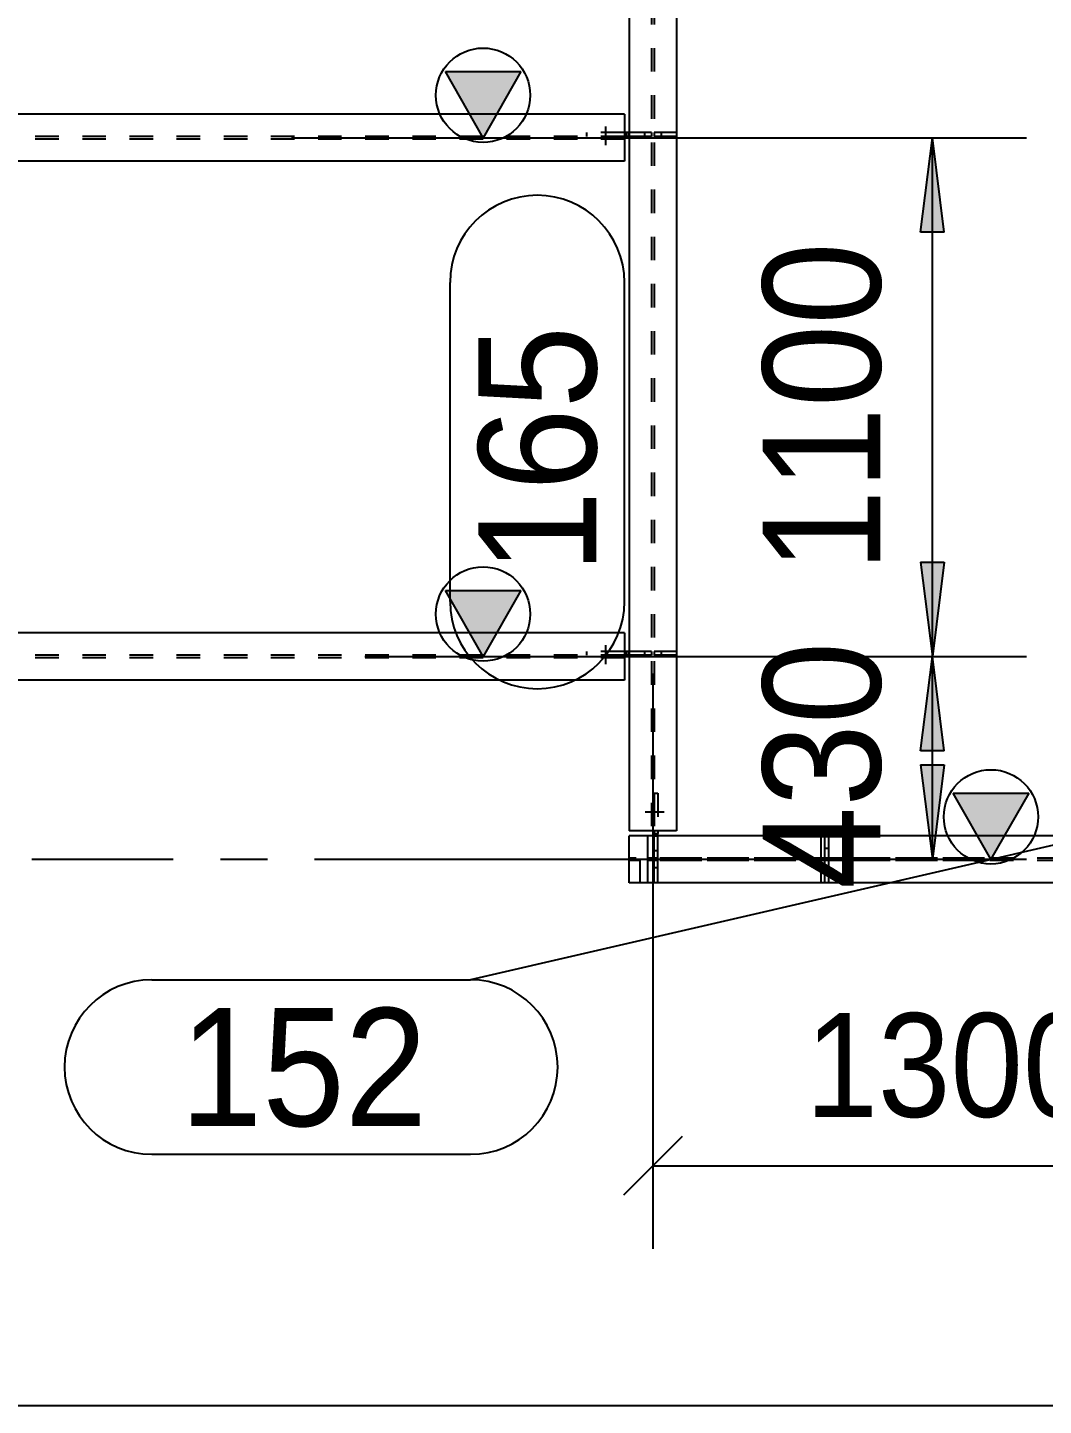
# Model space of a CAD drawing. Header units: millimetres. Extents: x 0 to 594, y 0 to 420.
# Drawn here: x 392.62 to 414.16, y 109.41 to 138.63 of the extents above; entities that cross this region are included whole.
import ezdxf

# ---------------------------------------------------------------- set-up
doc = ezdxf.new("R2010")
doc.units = ezdxf.units.MM
doc.header["$MEASUREMENT"] = 0
for name, pattern in [('XKITLINE00', [0]), ('XKITLINE02', [4, 2, -2]), ('XKITLINE03', [6, 3, -1, 1, -1]), ('XKITLINE04', [3, 0.5, -0.5, 0.5, -0.5, 0.5, -0.5])]:
    doc.linetypes.add(name, pattern=pattern)
for name, color, linetype in [('dimension', 7, 'Continuous'), ('grid', 7, 'Continuous'), ('mark', 7, 'Continuous'), ('part1', 7, 'Continuous')]:
    doc.layers.add(name, color=color, linetype=linetype)
doc.styles.add('STYLE_1', font='arial.ttf', dxfattribs={"height": 0.2})

# ---------------------------------------------------------------- blocks, each defined once
blk = doc.blocks.new('*D3365')
at = {"layer": 'grid', "color": 4, "linetype": 'XKITLINE03'}
blk.add_line((1247.14, 1660.143), (1630.763, 1660.143), dxfattribs=at)
blk = doc.blocks.new('*D3384')
at = {"layer": 'part1', "color": 2, "linetype": 'XKITLINE04'}
for p, q in [((1572.286, 1693.343), (1572.286, 1660.743)), ((1572.341, 1693.343), (1572.341, 1660.743))]:
    blk.add_line(p, q, dxfattribs=at)
at = {"layer": 'part1', "color": 0, "linetype": 'XKITLINE00'}
for p, q in [((1571.813, 1678.213), (1571.813, 1660.743)), ((1572.813, 1678.213), (1572.813, 1660.743)), ((1572.813, 1660.743), (1571.813, 1660.743))]:
    blk.add_line(p, q, dxfattribs=at)
blk = doc.blocks.new('*D3385')
at = {"layer": 'part1', "color": 0, "linetype": 'XKITLINE00'}
for p, q in [((1568.713, 1664.443), (1567.913, 1665.843)), ((1567.913, 1665.843), (1569.513, 1665.843)), ((1569.513, 1665.843), (1568.713, 1664.443)), ((1571.713, 1664.943), (1536.913, 1664.943)), ((1536.913, 1664.943), (1536.913, 1663.943)), ((1571.713, 1664.943), (1571.713, 1663.943)), ((1571.713, 1663.943), (1536.913, 1663.943))]:
    blk.add_line(p, q, dxfattribs=at)
at = {"layer": 'part1', "color": 2, "linetype": 'XKITLINE04'}
for p, q in [((1571.713, 1664.47), (1536.913, 1664.47)), ((1571.713, 1664.415), (1536.913, 1664.415))]:
    blk.add_line(p, q, dxfattribs=at)
at = {"layer": 'part1', "color": 0, "linetype": 'XKITLINE00'}
blk.add_circle((1568.713, 1665.343), 1, dxfattribs=at)
at = {"layer": 'part1', "color": 0}
blk.add_solid([(1567.913, 1665.843), (1569.513, 1665.843), (1567.913, 1665.843), (1568.713, 1664.443)], dxfattribs=at)
blk = doc.blocks.new('*D3386')
at = {"layer": 'part1', "color": 0, "linetype": 'XKITLINE00'}
for p, q in [((1568.713, 1675.443), (1567.913, 1676.843)), ((1567.913, 1676.843), (1569.513, 1676.843)), ((1569.513, 1676.843), (1568.713, 1675.443)), ((1536.913, 1675.943), (1536.913, 1674.943)), ((1571.713, 1675.943), (1536.913, 1675.943)), ((1571.713, 1675.943), (1571.713, 1674.943)), ((1571.713, 1674.943), (1536.913, 1674.943))]:
    blk.add_line(p, q, dxfattribs=at)
at = {"layer": 'part1', "color": 2, "linetype": 'XKITLINE04'}
for p, q in [((1571.713, 1675.47), (1536.913, 1675.47)), ((1571.713, 1675.415), (1536.913, 1675.415))]:
    blk.add_line(p, q, dxfattribs=at)
at = {"layer": 'part1', "color": 0, "linetype": 'XKITLINE00'}
blk.add_circle((1568.713, 1676.343), 1, dxfattribs=at)
at = {"layer": 'part1', "color": 0}
blk.add_solid([(1567.913, 1676.843), (1569.513, 1676.843), (1567.913, 1676.843), (1568.713, 1675.443)], dxfattribs=at)
blk = doc.blocks.new('*D3407')
at = {"layer": 'part1', "color": 0, "linetype": 'XKITLINE00'}
for p, q in [((1579.486, 1660.143), (1578.686, 1661.543)), ((1578.686, 1661.543), (1580.286, 1661.543)), ((1580.286, 1661.543), (1579.486, 1660.143)), ((1571.813, 1659.643), (1571.813, 1660.643)), ((1582.043, 1660.643), (1571.813, 1660.643)), ((1581.963, 1659.643), (1581.963, 1660.643)), ((1582.043, 1659.643), (1582.043, 1660.643)), ((1582.043, 1659.643), (1571.813, 1659.643))]:
    blk.add_line(p, q, dxfattribs=at)
at = {"layer": 'part1', "color": 2, "linetype": 'XKITLINE04'}
for p, q in [((1581.963, 1660.17), (1571.813, 1660.17)), ((1581.963, 1660.115), (1571.813, 1660.115)), ((1576.045, 1660.115), (1571.813, 1660.115)), ((1581.663, 1660.115), (1581.663, 1660.17)), ((1581.911, 1660.17), (1581.668, 1660.17)), ((1582.043, 1659.643), (1582.043, 1660.115))]:
    blk.add_line(p, q, dxfattribs=at)
at = {"layer": 'part1', "color": 0, "linetype": 'XKITLINE00'}
blk.add_circle((1579.486, 1661.043), 1, dxfattribs=at)
at = {"layer": 'part1', "color": 0}
blk.add_solid([(1578.686, 1661.543), (1580.286, 1661.543), (1578.686, 1661.543), (1579.486, 1660.143)], dxfattribs=at)
blk = doc.blocks.new('*D3558')
at = {"layer": 'dimension', "color": 1, "linetype": 'XKITLINE00'}
blk.add_line((1525.313, 1648.563), (1585.313, 1648.563), dxfattribs=at)
blk = doc.blocks.new('*D3781')
at = {"layer": 'dimension', "color": 1, "linetype": 'XKITLINE00'}
for p, q in [((1572.313, 1664.085), (1572.313, 1651.881)), ((1585.313, 1658.249), (1585.313, 1651.881)), ((1572.936, 1654.263), (1571.691, 1653.019)), ((1585.936, 1654.263), (1584.691, 1653.019)), ((1572.313, 1653.641), (1585.313, 1653.641))]:
    blk.add_line(p, q, dxfattribs=at)
at = {"layer": 'dimension', "color": 1, "style": 'STYLE_1', "width": 0.9}
blk.add_text('1300', height=2.2, dxfattribs=at).set_placement((1575.55, 1654.681))
blk = doc.blocks.new('*D3787')
at = {"layer": 'dimension', "color": 1, "linetype": 'XKITLINE00'}
for p, q in [((1566.206, 1664.443), (1580.243, 1664.443)), ((1577.993, 1662.443), (1578.243, 1664.443)), ((1578.243, 1660.143), (1578.243, 1664.443)), ((1578.493, 1662.443), (1578.243, 1664.443)), ((1578.493, 1662.443), (1577.993, 1662.443)), ((1577.993, 1662.143), (1578.243, 1660.143)), ((1577.993, 1662.143), (1578.493, 1662.143)), ((1578.493, 1662.143), (1578.243, 1660.143)), ((1566.725, 1660.143), (1580.243, 1660.143))]:
    blk.add_line(p, q, dxfattribs=at)
at = {"layer": 'dimension', "color": 1}
for points in [[(1578.243, 1664.443), (1578.493, 1662.443), (1578.243, 1664.443), (1577.993, 1662.443)], [(1578.243, 1660.143), (1577.993, 1662.143), (1578.243, 1660.143), (1578.493, 1662.143)]]:
    blk.add_solid(points, dxfattribs=at)
at = {"layer": 'dimension', "color": 1, "style": 'STYLE_1', "width": 0.9}
blk.add_text('430', height=2.5, rotation=90.0002, dxfattribs=at).set_placement((1577.143, 1659.511))
blk = doc.blocks.new('*D3788')
at = {"layer": 'dimension', "color": 1, "linetype": 'XKITLINE00'}
for p, q in [((1564.648, 1675.443), (1580.243, 1675.443)), ((1577.993, 1673.443), (1578.243, 1675.443)), ((1578.243, 1664.443), (1578.243, 1675.443)), ((1578.493, 1673.443), (1578.243, 1675.443)), ((1578.493, 1673.443), (1577.993, 1673.443)), ((1577.993, 1666.443), (1578.243, 1664.443)), ((1577.993, 1666.443), (1578.493, 1666.443)), ((1578.493, 1666.443), (1578.243, 1664.443)), ((1566.206, 1664.443), (1580.243, 1664.443))]:
    blk.add_line(p, q, dxfattribs=at)
at = {"layer": 'dimension', "color": 1}
for points in [[(1578.243, 1675.443), (1578.493, 1673.443), (1578.243, 1675.443), (1577.993, 1673.443)], [(1578.243, 1664.443), (1577.993, 1666.443), (1578.243, 1664.443), (1578.493, 1666.443)]]:
    blk.add_solid(points, dxfattribs=at)
at = {"layer": 'dimension', "color": 1, "style": 'STYLE_1', "width": 0.9}
blk.add_text('1100', height=2.5, rotation=90.0002, dxfattribs=at).set_placement((1577.143, 1666.234))
blk = doc.blocks.new('*D3792')
at = {"layer": 'mark', "color": 1, "linetype": 'XKITLINE00'}
for p, q in [((1568.013, 1665.609), (1568.013, 1672.372)), ((1571.713, 1665.609), (1571.713, 1672.372))]:
    blk.add_line(p, q, dxfattribs=at)
for centre, start, end in [((1569.863, 1672.372), 0, 180), ((1569.863, 1665.609), 180, 0)]:
    blk.add_arc(centre, 1.85, start, end, dxfattribs=at)
at = {"layer": 'mark', "color": 1, "style": 'STYLE_1', "width": 0.9}
blk.add_text('165', height=2.5, rotation=90.0002, dxfattribs=at).set_placement((1571.113, 1666.209))
blk = doc.blocks.new('*D3793')
at = {"layer": 'mark', "color": 1, "linetype": 'XKITLINE00'}
for p, q in [((1581.663, 1660.643), (1568.447, 1657.588)), ((1561.684, 1657.588), (1568.447, 1657.588)), ((1568.447, 1657.588), (1568.447, 1657.588)), ((1561.684, 1653.888), (1568.447, 1653.888))]:
    blk.add_line(p, q, dxfattribs=at)
for centre, start, end in [((1561.684, 1655.738), 90, -90), ((1568.447, 1655.738), -90, 90)]:
    blk.add_arc(centre, 1.85, start, end, dxfattribs=at)
at = {"layer": 'mark', "color": 1, "style": 'STYLE_1', "width": 0.9}
blk.add_text('152', height=2.5, dxfattribs=at).set_placement((1562.284, 1654.488))
blk = doc.blocks.new('*D3797')
at = {"layer": 'part1', "color": 2, "linetype": 'XKITLINE04'}
for p, q in [((1572.341, 1659.643), (1572.341, 1660.115)), ((1572.421, 1660.115), (1572.341, 1660.115)), ((1572.421, 1659.643), (1572.421, 1660.115)), ((1572.421, 1659.965), (1572.341, 1659.965)), ((1572.421, 1659.643), (1572.341, 1659.643))]:
    blk.add_line(p, q, dxfattribs=at)
blk = doc.blocks.new('*D3799')
at = {"layer": 'part1', "color": 2, "linetype": 'XKITLINE04'}
for p, q in [((1576.045, 1660.115), (1575.965, 1660.115)), ((1575.965, 1659.643), (1575.965, 1660.115)), ((1576.045, 1659.643), (1576.045, 1660.115)), ((1576.045, 1659.915), (1575.965, 1659.915)), ((1576.045, 1659.643), (1575.965, 1659.643))]:
    blk.add_line(p, q, dxfattribs=at)
blk = doc.blocks.new('*D3811')
at = {"layer": 'part1', "color": 2, "linetype": 'XKITLINE04'}
for p, q in [((1572.341, 1664.55), (1572.341, 1664.47)), ((1572.813, 1664.55), (1572.341, 1664.55)), ((1572.813, 1664.47), (1572.341, 1664.47)), ((1572.491, 1664.55), (1572.491, 1664.47)), ((1572.813, 1664.55), (1572.813, 1664.47))]:
    blk.add_line(p, q, dxfattribs=at)
blk = doc.blocks.new('*D3812')
at = {"layer": 'part1', "color": 0, "linetype": 'XKITLINE02'}
blk.add_line((1571.313, 1664.683), (1571.313, 1664.283), dxfattribs=at)
blk.add_line((1571.313, 1664.683), (1571.313, 1664.283), dxfattribs=at)
blk = doc.blocks.new('*D3813')
at = {"layer": 'part1', "color": 2, "linetype": 'XKITLINE04'}
for p, q in [((1570.913, 1664.47), (1570.913, 1664.55)), ((1570.913, 1664.47), (1570.913, 1664.55)), ((1571.713, 1664.55), (1570.913, 1664.55)), ((1571.713, 1664.47), (1570.913, 1664.47)), ((1571.763, 1664.47), (1571.763, 1664.55)), ((1572.286, 1664.55), (1571.813, 1664.55)), ((1572.286, 1664.55), (1571.813, 1664.55)), ((1571.813, 1664.47), (1571.813, 1664.55)), ((1571.813, 1664.47), (1571.813, 1664.55)), ((1571.813, 1664.47), (1571.813, 1664.55)), ((1571.813, 1664.47), (1571.813, 1664.55)), ((1572.286, 1664.47), (1571.813, 1664.47)), ((1572.286, 1664.47), (1571.813, 1664.47)), ((1572.136, 1664.55), (1572.136, 1664.47)), ((1572.286, 1664.55), (1572.286, 1664.47))]:
    blk.add_line(p, q, dxfattribs=at)
at = {"layer": 'part1', "color": 0, "linetype": 'XKITLINE00'}
for p, q in [((1571.813, 1664.55), (1571.713, 1664.55)), ((1571.813, 1664.47), (1571.713, 1664.47)), ((1571.763, 1664.47), (1571.763, 1664.55))]:
    blk.add_line(p, q, dxfattribs=at)
blk = doc.blocks.new('*D3814')
at = {"layer": 'part1', "color": 2, "linetype": 'XKITLINE04'}
for p, q in [((1572.341, 1675.55), (1572.341, 1675.47)), ((1572.813, 1675.55), (1572.341, 1675.55)), ((1572.491, 1675.55), (1572.491, 1675.47)), ((1572.813, 1675.55), (1572.813, 1675.47)), ((1572.813, 1675.47), (1572.341, 1675.47))]:
    blk.add_line(p, q, dxfattribs=at)
blk = doc.blocks.new('*D3815')
at = {"layer": 'part1', "color": 0, "linetype": 'XKITLINE02'}
blk.add_line((1571.313, 1675.683), (1571.313, 1675.283), dxfattribs=at)
blk.add_line((1571.313, 1675.683), (1571.313, 1675.283), dxfattribs=at)
blk = doc.blocks.new('*D3816')
at = {"layer": 'part1', "color": 2, "linetype": 'XKITLINE04'}
for p, q in [((1570.913, 1675.47), (1570.913, 1675.55)), ((1570.913, 1675.47), (1570.913, 1675.55)), ((1571.713, 1675.55), (1570.913, 1675.55)), ((1571.763, 1675.47), (1571.763, 1675.55)), ((1572.286, 1675.55), (1571.813, 1675.55)), ((1572.286, 1675.55), (1571.813, 1675.55)), ((1571.813, 1675.47), (1571.813, 1675.55)), ((1571.813, 1675.47), (1571.813, 1675.55)), ((1571.813, 1675.47), (1571.813, 1675.55)), ((1571.813, 1675.47), (1571.813, 1675.55)), ((1572.136, 1675.55), (1572.136, 1675.47)), ((1572.286, 1675.55), (1572.286, 1675.47)), ((1571.713, 1675.47), (1570.913, 1675.47)), ((1572.286, 1675.47), (1571.813, 1675.47)), ((1572.286, 1675.47), (1571.813, 1675.47))]:
    blk.add_line(p, q, dxfattribs=at)
at = {"layer": 'part1', "color": 0, "linetype": 'XKITLINE00'}
for p, q in [((1571.813, 1675.55), (1571.713, 1675.55)), ((1571.763, 1675.47), (1571.763, 1675.55)), ((1571.813, 1675.47), (1571.713, 1675.47))]:
    blk.add_line(p, q, dxfattribs=at)
blk = doc.blocks.new('*D3817')
at = {"layer": 'part1', "color": 0, "linetype": 'XKITLINE02'}
blk.add_line((1572.553, 1661.143), (1572.153, 1661.143), dxfattribs=at)
blk.add_line((1572.553, 1661.143), (1572.153, 1661.143), dxfattribs=at)
blk = doc.blocks.new('*D3818')
at = {"layer": 'part1', "color": 2, "linetype": 'XKITLINE04'}
for p, q in [((1572.341, 1661.543), (1572.341, 1660.743)), ((1572.341, 1661.543), (1572.421, 1661.543)), ((1572.341, 1661.543), (1572.421, 1661.543)), ((1572.341, 1661.543), (1572.341, 1660.743)), ((1572.421, 1661.543), (1572.421, 1660.743)), ((1572.421, 1661.543), (1572.421, 1660.743)), ((1572.341, 1660.693), (1572.421, 1660.693)), ((1572.341, 1660.643), (1572.421, 1660.643)), ((1572.341, 1660.643), (1572.421, 1660.643)), ((1572.341, 1660.17), (1572.341, 1660.643)), ((1572.341, 1660.643), (1572.421, 1660.643)), ((1572.341, 1660.643), (1572.421, 1660.643)), ((1572.341, 1660.17), (1572.341, 1660.643)), ((1572.421, 1660.17), (1572.421, 1660.643)), ((1572.421, 1660.17), (1572.421, 1660.643)), ((1572.421, 1660.32), (1572.341, 1660.32)), ((1572.421, 1660.17), (1572.341, 1660.17))]:
    blk.add_line(p, q, dxfattribs=at)
at = {"layer": 'part1', "color": 0, "linetype": 'XKITLINE00'}
for p, q in [((1572.341, 1660.743), (1572.341, 1660.693)), ((1572.341, 1660.693), (1572.421, 1660.693)), ((1572.341, 1660.643), (1572.341, 1660.693)), ((1572.421, 1660.743), (1572.421, 1660.693)), ((1572.421, 1660.643), (1572.421, 1660.693))]:
    blk.add_line(p, q, dxfattribs=at)
blk = doc.blocks.new('*D3822')
at = {"layer": 'part1', "color": 2, "linetype": 'XKITLINE04'}
for p, q in [((1572.045, 1659.643), (1572.045, 1660.643)), ((1575.67, 1660.643), (1572.045, 1660.643)), ((1572.205, 1660.17), (1572.205, 1660.643)), ((1579.51, 1660.643), (1575.885, 1660.643)), ((1575.885, 1660.17), (1575.885, 1660.643)), ((1576.045, 1659.643), (1576.045, 1660.643)), ((1579.35, 1660.17), (1572.205, 1660.17)), ((1572.205, 1659.643), (1572.205, 1660.115)), ((1579.35, 1660.115), (1572.205, 1660.115)), ((1575.885, 1659.643), (1575.885, 1660.115)), ((1575.67, 1659.643), (1572.045, 1659.643)), ((1579.51, 1659.643), (1575.885, 1659.643))]:
    blk.add_line(p, q, dxfattribs=at)
blk = doc.blocks.new('*D3829')
at = {"layer": 'part1', "color": 2, "linetype": 'XKITLINE04'}
for p, q in [((1575.965, 1660.17), (1575.965, 1660.643)), ((1576.045, 1660.643), (1575.965, 1660.643)), ((1576.045, 1660.17), (1576.045, 1660.643)), ((1576.045, 1660.37), (1575.965, 1660.37)), ((1576.045, 1660.17), (1575.965, 1660.17))]:
    blk.add_line(p, q, dxfattribs=at)

msp = doc.modelspace()

# ---------------------------------------------------------------- block references
at = {"layer": 'dimension'}
for name in ['*D3788', '*D3787', '*D3781', '*D3558']:
    msp.add_blockref(name, (-1166.435, -1539.151), dxfattribs=at)
at = {"layer": 'grid'}
msp.add_blockref('*D3365', (-1166.435, -1539.151), dxfattribs=at)
at = {"layer": 'mark'}
for name in ['*D3792', '*D3793']:
    msp.add_blockref(name, (-1166.435, -1539.151), dxfattribs=at)
at = {"layer": 'part1'}
for name in ['*D3384', '*D3386', '*D3815', '*D3816', '*D3814', '*D3385', '*D3813', '*D3812', '*D3811', '*D3407', '*D3818', '*D3817', '*D3822', '*D3829', '*D3797', '*D3799']:
    msp.add_blockref(name, (-1166.435, -1539.151), dxfattribs=at)

doc.saveas('drawing.dxf')
